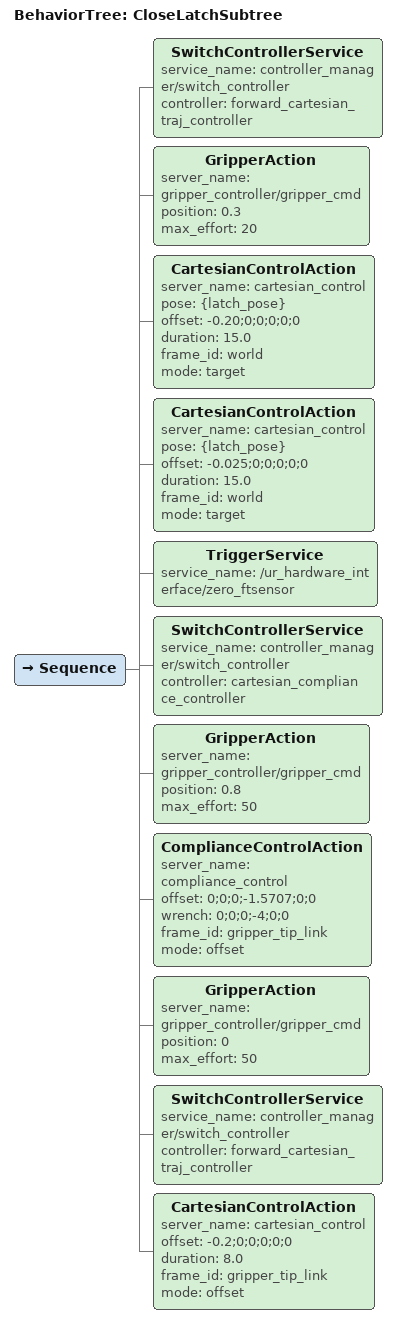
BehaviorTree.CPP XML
<root>
     <!--
    inputs:
      - latch_pose
  -->
    <BehaviorTree ID="CloseLatchSubtree">
        <Sequence>

            <SwitchControllerService
                service_name="controller_manager/switch_controller"
                controller="forward_cartesian_traj_controller"
            />

            <GripperAction
                server_name="gripper_controller/gripper_cmd"
                position="0.3"
                max_effort="20"
            />

            <CartesianControlAction
                server_name="cartesian_control"
                pose="{latch_pose}"
                offset="-0.20;0;0;0;0;0"
                duration="15.0"
                frame_id="world"
                mode="target"
            />

            <CartesianControlAction
                server_name="cartesian_control"
                pose="{latch_pose}"
                offset="-0.025;0;0;0;0;0"
                duration="15.0"
                frame_id="world"
                mode="target"
            />

            <TriggerService
                service_name="/ur_hardware_interface/zero_ftsensor"
            />

            <SwitchControllerService
                service_name="controller_manager/switch_controller"
                controller="cartesian_compliance_controller"
            />

            <GripperAction
                server_name="gripper_controller/gripper_cmd"
                position="0.8"
                max_effort="50"
            />

            <ComplianceControlAction
                server_name="compliance_control"
                offset="0;0;0;-1.5707;0;0"
                wrench="0;0;0;-4;0;0"
                frame_id="gripper_tip_link"
                mode="offset"
            />

            <GripperAction
                server_name="gripper_controller/gripper_cmd"
                position="0"
                max_effort="50"
            />

             <SwitchControllerService
                service_name="controller_manager/switch_controller"
                controller="forward_cartesian_traj_controller"
            />

            <CartesianControlAction
                server_name="cartesian_control"
                offset="-0.2;0;0;0;0;0"
                duration="8.0"
                frame_id="gripper_tip_link"
                mode="offset"
            />
        </Sequence>

    </BehaviorTree>

</root>
